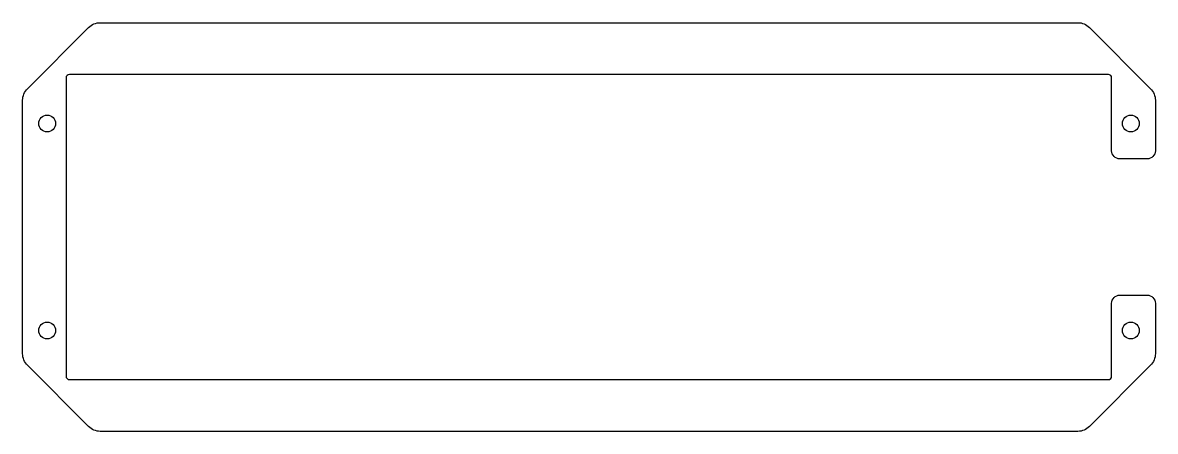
# Model space of a CAD drawing. Header units: millimetres. Extents: x -208 to 0, y 0 to 75.
import ezdxf

# ---------------------------------------------------------------- set-up
doc = ezdxf.new("R2010")
doc.units = ezdxf.units.MM
doc.layers.get('0').update_dxf_attribs({"linetype": 'CONTINUOUS'})

msp = doc.modelspace()

# ---------------------------------------------------------------- linework, layer by layer
msp.add_lwpolyline([(-6.25, 49.88, -0.414214), (-7.75, 51.38), (-7.75, 64.78, 0.414214), (-8.35, 65.38), (-199.15, 65.38, 0.414214), (-199.75, 64.78), (-199.75, 9.98, 0.414214), (-199.15, 9.38), (-8.35, 9.38, 0.414214), (-7.75, 9.98), (-7.75, 23.38, -0.414214), (-6.25, 24.88), (-1.22, 24.88, -0.414214), (0.28, 23.38), (0.28, 14.13, -0.198912), (-0.6, 12.01), (-11.84, 0.76, -0.198912), (-13.96, -0.12), (-193.48, -0.12, -0.198912), (-195.6, 0.76), (-206.84, 12.01, -0.198912), (-207.72, 14.13), (-207.72, 60.64, -0.198912), (-206.84, 62.76), (-195.6, 74.01, -0.198912), (-193.48, 74.88), (-13.96, 74.88, -0.198912), (-11.84, 74.01), (-0.6, 62.76, -0.198912), (0.28, 60.64), (0.28, 51.38, -0.414214), (-1.22, 49.88)], format="xyb", close=True)
for centre in [(-203.22, 56.38), (-4.22, 56.38), (-203.22, 18.38), (-4.22, 18.38)]:
    msp.add_circle(centre, 1.55)

doc.saveas('drawing.dxf')
